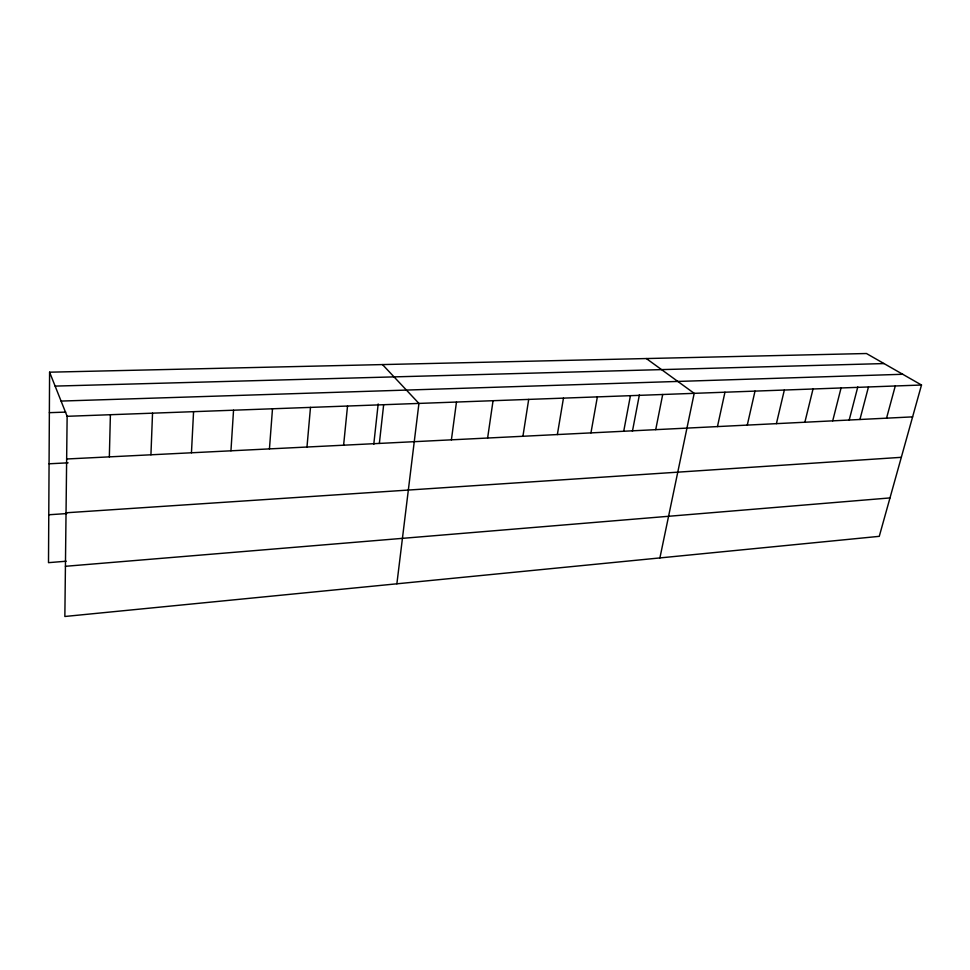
<?xml version="1.0" encoding="UTF-8"?>
<svg xmlns="http://www.w3.org/2000/svg" width="970" height="970" viewBox="0 0 970 970"><rect width="100%" height="100%" fill="white"/><g stroke="black" fill="none" stroke-linecap="round" stroke-linejoin="round"><path stroke-width="1.45" d="M49.591 372.189L67.136 416.3L64.857 616.483L879.269 536.337L921.5 385.017L866.452 353.516L49.591 372.189L48.5 562.661L66.178 561.218M109.343 456.87L110.398 414.711M150.932 454.797L152.532 413.171M191.454 452.784L193.563 411.668M230.945 450.808L233.54 410.213M269.442 448.892L272.497 408.782M306.981 447.024L310.485 407.388M343.61 445.206L347.527 406.03M373.765 444.381L378.179 403.969M379.355 443.423L383.659 404.708M396.875 583.807L418.931 403.423L382.495 364.575M451.402 439.834L456.47 402.041M487.619 438.028L493.051 400.707M522.927 436.27L528.698 399.397M557.362 434.56L563.461 398.124M590.948 432.887L597.362 396.888M623.722 431.25L630.427 395.675M632.428 431.274L639.424 394.669M655.72 429.661L662.704 394.499M659.903 557.92L694.193 393.335L646.335 358.548M717.461 426.582L724.954 392.219M747.276 425.103L754.999 391.116M776.4 423.647L784.342 390.037M804.87 422.229L813.03 388.994M832.709 420.847L841.063 387.964M849.138 420.265L857.795 386.909M859.929 419.489L868.465 386.957M886.556 418.167L895.274 385.975M65.426 566.298L889.987 497.925M66.033 512.79L901.324 457.319M48.779 514.767L66.736 513.567M66.651 458.992L912.612 416.87M49.07 463.793L68.106 462.823M67.136 416.3L921.5 385.017M49.361 412.674L65.73 412.104M61.086 401.071L902.718 374.274M55.12 386.096L884.01 363.568"/></g></svg>
